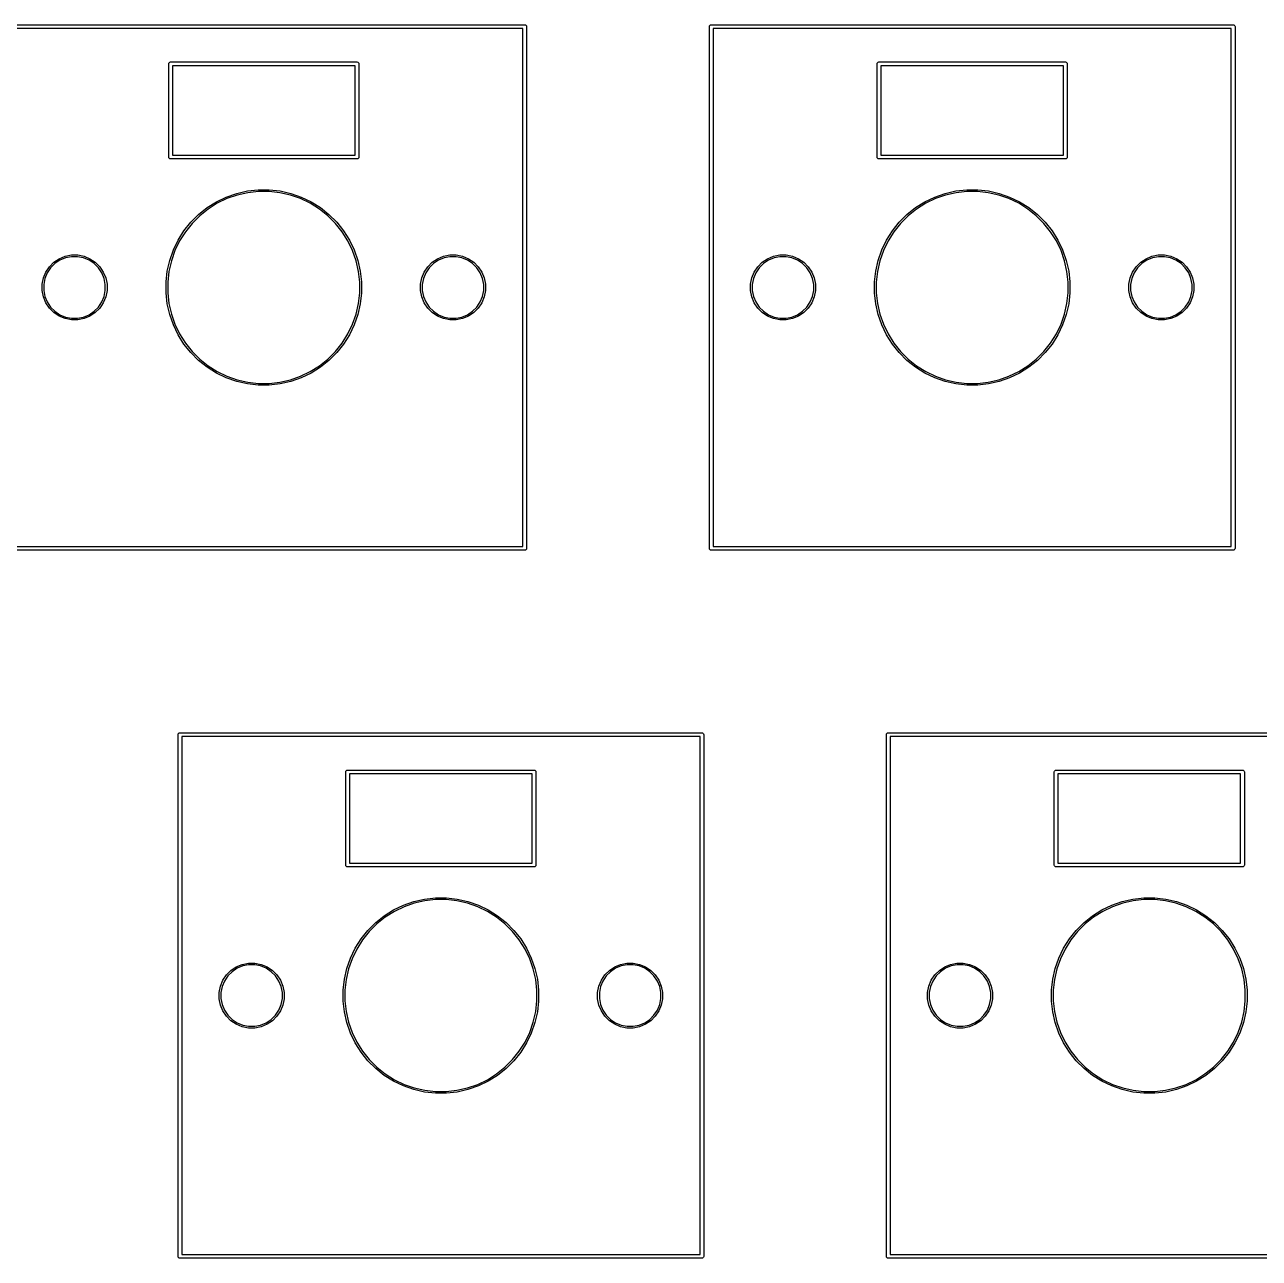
# Model space of a CAD drawing. Extents: x -11 to 295, y -114 to 10.
# Drawn here: x 193.09 to 226.2, y -45.05 to -11.95 of the extents above; entities that cross this region are included whole.
import ezdxf

# ---------------------------------------------------------------- set-up
doc = ezdxf.new("R2010")
doc.units = 0
doc.layers.add('BLACK', color=7, linetype='CONTINUOUS')

msp = doc.modelspace()

# ---------------------------------------------------------------- linework, layer by layer
at = {"layer": 'BLACK', "linetype": 'CONTINUOUS'}
for p, q in [((192.5, -11.95), (206.5, -11.95)), ((206.45, -12.05), (192.55, -12.05)), ((206.45, -25.95), (206.45, -12.05)), ((206.5, -11.95), (206.519134, -11.953806)), ((206.519134, -11.953806), (206.546194, -11.980866)), ((206.546194, -11.980866), (206.55, -12)), ((206.55, -12), (206.55, -26)), ((211.45, -12), (211.453806, -11.980866)), ((211.45, -26), (211.45, -12)), ((211.453806, -11.980866), (211.480866, -11.953806)), ((211.480866, -11.953806), (211.5, -11.95)), ((211.5, -11.95), (225.5, -11.95)), ((211.55, -12.05), (211.55, -25.95)), ((225.45, -12.05), (211.55, -12.05)), ((225.45, -25.95), (225.45, -12.05)), ((225.5, -11.95), (225.519134, -11.953806)), ((225.519134, -11.953806), (225.546194, -11.980866)), ((225.546194, -11.980866), (225.55, -12)), ((225.55, -12), (225.55, -26)), ((196.95, -13), (196.953806, -12.980866)), ((196.95, -15.5), (196.95, -13)), ((196.953806, -12.980866), (196.980866, -12.953806)), ((196.980866, -12.953806), (197, -12.95)), ((197, -12.95), (202, -12.95)), ((197.05, -13.05), (197.05, -15.45)), ((201.95, -13.05), (197.05, -13.05)), ((201.95, -15.45), (201.95, -13.05)), ((202, -12.95), (202.019134, -12.953806)), ((202.019134, -12.953806), (202.046194, -12.980866)), ((202.046194, -12.980866), (202.05, -13)), ((202.05, -13), (202.05, -15.5)), ((215.95, -13), (215.953806, -12.980866)), ((215.95, -15.5), (215.95, -13)), ((215.953806, -12.980866), (215.980866, -12.953806)), ((215.980866, -12.953806), (216, -12.95)), ((216, -12.95), (221, -12.95)), ((216.05, -13.05), (216.05, -15.45)), ((220.95, -13.05), (216.05, -13.05)), ((220.95, -15.45), (220.95, -13.05)), ((221, -12.95), (221.019134, -12.953806)), ((221.019134, -12.953806), (221.046194, -12.980866)), ((221.046194, -12.980866), (221.05, -13)), ((221.05, -13), (221.05, -15.5)), ((196.953806, -15.519134), (196.95, -15.5)), ((196.980866, -15.546194), (196.953806, -15.519134)), ((197, -15.55), (196.980866, -15.546194)), ((202, -15.55), (197, -15.55)), ((197.05, -15.45), (201.95, -15.45)), ((202.019134, -15.546194), (202, -15.55)), ((202.046194, -15.519134), (202.019134, -15.546194)), ((202.05, -15.5), (202.046194, -15.519134)), ((215.953806, -15.519134), (215.95, -15.5)), ((215.980866, -15.546194), (215.953806, -15.519134)), ((216, -15.55), (215.980866, -15.546194)), ((221, -15.55), (216, -15.55)), ((216.05, -15.45), (220.95, -15.45)), ((221.019134, -15.546194), (221, -15.55)), ((221.046194, -15.519134), (221.019134, -15.546194)), ((221.05, -15.5), (221.046194, -15.519134)), ((198.495456, -16.574816), (198.773307, -16.477592)), ((198.786025, -16.521739), (198.513038, -16.617262)), ((198.773307, -16.477592), (199.060296, -16.412089)), ((199.067992, -16.457382), (198.786025, -16.521739)), ((199.060296, -16.412089), (199.352815, -16.37913)), ((199.355391, -16.425), (199.067992, -16.457382)), ((199.352815, -16.37913), (199.647185, -16.37913)), ((199.644609, -16.425), (199.355391, -16.425)), ((199.932008, -16.457382), (199.644609, -16.425)), ((199.647185, -16.37913), (199.939704, -16.412089)), ((200.213975, -16.521739), (199.932008, -16.457382)), ((199.939704, -16.412089), (200.226693, -16.477592)), ((200.486962, -16.617262), (200.213975, -16.521739)), ((200.226693, -16.477592), (200.504544, -16.574816)), ((217.495456, -16.574816), (217.773307, -16.477592)), ((217.786025, -16.521739), (217.513038, -16.617262)), ((217.773307, -16.477592), (218.060296, -16.412089)), ((218.067992, -16.457382), (217.786025, -16.521739)), ((218.060296, -16.412089), (218.352815, -16.37913)), ((218.355391, -16.425), (218.067992, -16.457382)), ((218.352815, -16.37913), (218.647185, -16.37913)), ((218.644609, -16.425), (218.355391, -16.425)), ((218.932008, -16.457382), (218.644609, -16.425)), ((218.647185, -16.37913), (218.939704, -16.412089)), ((219.213975, -16.521739), (218.932008, -16.457382)), ((218.939704, -16.412089), (219.226693, -16.477592)), ((219.486962, -16.617262), (219.213975, -16.521739)), ((219.226693, -16.477592), (219.504544, -16.574816)), ((197.75084, -17.042689), (197.980988, -16.859153)), ((197.980988, -16.859153), (198.230238, -16.702539)), ((198.252461, -16.742749), (198.007574, -16.896622)), ((198.230238, -16.702539), (198.495456, -16.574816)), ((198.513038, -16.617262), (198.252461, -16.742749)), ((200.747539, -16.742749), (200.486962, -16.617262)), ((200.504544, -16.574816), (200.769762, -16.702539)), ((200.992426, -16.896622), (200.747539, -16.742749)), ((200.769762, -16.702539), (201.019012, -16.859153)), ((201.019012, -16.859153), (201.24916, -17.042689)), ((216.75084, -17.042689), (216.980988, -16.859153)), ((216.980988, -16.859153), (217.230238, -16.702539)), ((217.252461, -16.742749), (217.007574, -16.896622)), ((217.230238, -16.702539), (217.495456, -16.574816)), ((217.513038, -16.617262), (217.252461, -16.742749)), ((219.747539, -16.742749), (219.486962, -16.617262)), ((219.504544, -16.574816), (219.769762, -16.702539)), ((219.992426, -16.896622), (219.747539, -16.742749)), ((219.769762, -16.702539), (220.019012, -16.859153)), ((220.019012, -16.859153), (220.24916, -17.042689)), ((197.542689, -17.25084), (197.75084, -17.042689)), ((197.781454, -17.076946), (197.576946, -17.281454)), ((198.007574, -16.896622), (197.781454, -17.076946)), ((201.218546, -17.076946), (200.992426, -16.896622)), ((201.423054, -17.281454), (201.218546, -17.076946)), ((201.24916, -17.042689), (201.457311, -17.25084)), ((216.542689, -17.25084), (216.75084, -17.042689)), ((216.781454, -17.076946), (216.576946, -17.281454)), ((217.007574, -16.896622), (216.781454, -17.076946)), ((220.218546, -17.076946), (219.992426, -16.896622)), ((220.423054, -17.281454), (220.218546, -17.076946)), ((220.24916, -17.042689), (220.457311, -17.25084)), ((197.202539, -17.730238), (197.359153, -17.480988)), ((197.396622, -17.507574), (197.242749, -17.752461)), ((197.359153, -17.480988), (197.542689, -17.25084)), ((197.576946, -17.281454), (197.396622, -17.507574)), ((201.603378, -17.507574), (201.423054, -17.281454)), ((201.457311, -17.25084), (201.640847, -17.480988)), ((201.757251, -17.752461), (201.603378, -17.507574)), ((201.640847, -17.480988), (201.797461, -17.730238)), ((216.202539, -17.730238), (216.359153, -17.480988)), ((216.396622, -17.507574), (216.242749, -17.752461)), ((216.359153, -17.480988), (216.542689, -17.25084)), ((216.576946, -17.281454), (216.396622, -17.507574)), ((220.603378, -17.507574), (220.423054, -17.281454)), ((220.457311, -17.25084), (220.640847, -17.480988)), ((220.757251, -17.752461), (220.603378, -17.507574)), ((220.640847, -17.480988), (220.797461, -17.730238)), ((197.074816, -17.995456), (197.202539, -17.730238)), ((197.242749, -17.752461), (197.117262, -18.013038)), ((201.882738, -18.013038), (201.757251, -17.752461)), ((201.797461, -17.730238), (201.925184, -17.995456)), ((216.074816, -17.995456), (216.202539, -17.730238)), ((216.242749, -17.752461), (216.117262, -18.013038)), ((220.882738, -18.013038), (220.757251, -17.752461)), ((220.797461, -17.730238), (220.925184, -17.995456)), ((194.012528, -18.228319), (194.171001, -18.162677)), ((194.184356, -18.206704), (194.034216, -18.268894)), ((194.171001, -18.162677), (194.339235, -18.129213)), ((194.343745, -18.175), (194.184356, -18.206704)), ((194.339235, -18.129213), (194.510765, -18.129213)), ((194.506255, -18.175), (194.343745, -18.175)), ((194.665644, -18.206704), (194.506255, -18.175)), ((194.510765, -18.129213), (194.678999, -18.162677)), ((194.815784, -18.268894), (194.665644, -18.206704)), ((194.678999, -18.162677), (194.837472, -18.228319)), ((196.977592, -18.273307), (197.074816, -17.995456)), ((197.117262, -18.013038), (197.021739, -18.286025)), ((201.978261, -18.286025), (201.882738, -18.013038)), ((201.925184, -17.995456), (202.022408, -18.273307)), ((204.162528, -18.228319), (204.321001, -18.162677)), ((204.334356, -18.206704), (204.184216, -18.268894)), ((204.321001, -18.162677), (204.489235, -18.129213)), ((204.493745, -18.175), (204.334356, -18.206704)), ((204.489235, -18.129213), (204.660765, -18.129213)), ((204.656255, -18.175), (204.493745, -18.175)), ((204.815644, -18.206704), (204.656255, -18.175)), ((204.660765, -18.129213), (204.828999, -18.162677)), ((204.965784, -18.268894), (204.815644, -18.206704)), ((204.828999, -18.162677), (204.987472, -18.228319)), ((213.012528, -18.228319), (213.171001, -18.162677)), ((213.184356, -18.206704), (213.034216, -18.268894)), ((213.171001, -18.162677), (213.339235, -18.129213)), ((213.343745, -18.175), (213.184356, -18.206704)), ((213.339235, -18.129213), (213.510765, -18.129213)), ((213.506255, -18.175), (213.343745, -18.175)), ((213.665644, -18.206704), (213.506255, -18.175)), ((213.510765, -18.129213), (213.678999, -18.162677)), ((213.815784, -18.268894), (213.665644, -18.206704)), ((213.678999, -18.162677), (213.837472, -18.228319)), ((215.977592, -18.273307), (216.074816, -17.995456)), ((216.117262, -18.013038), (216.021739, -18.286025)), ((220.978261, -18.286025), (220.882738, -18.013038)), ((220.925184, -17.995456), (221.022408, -18.273307)), ((223.162528, -18.228319), (223.321001, -18.162677)), ((223.334356, -18.206704), (223.184216, -18.268894)), ((223.321001, -18.162677), (223.489235, -18.129213)), ((223.493745, -18.175), (223.334356, -18.206704)), ((223.489235, -18.129213), (223.660765, -18.129213)), ((223.656255, -18.175), (223.493745, -18.175)), ((223.815644, -18.206704), (223.656255, -18.175)), ((223.660765, -18.129213), (223.828999, -18.162677)), ((223.965784, -18.268894), (223.815644, -18.206704)), ((223.828999, -18.162677), (223.987472, -18.228319)), ((193.653319, -18.587528), (193.748616, -18.444906)), ((193.784181, -18.474093), (193.693894, -18.609216)), ((193.748616, -18.444906), (193.869906, -18.323616)), ((193.899093, -18.359181), (193.784181, -18.474093)), ((193.869906, -18.323616), (194.012528, -18.228319)), ((194.034216, -18.268894), (193.899093, -18.359181)), ((194.950907, -18.359181), (194.815784, -18.268894)), ((194.837472, -18.228319), (194.980094, -18.323616)), ((195.065819, -18.474093), (194.950907, -18.359181)), ((194.980094, -18.323616), (195.101384, -18.444906)), ((195.156106, -18.609216), (195.065819, -18.474093)), ((195.101384, -18.444906), (195.196681, -18.587528)), ((196.912089, -18.560296), (196.977592, -18.273307)), ((197.021739, -18.286025), (196.957382, -18.567992)), ((202.042618, -18.567992), (201.978261, -18.286025)), ((202.022408, -18.273307), (202.087911, -18.560296)), ((203.803319, -18.587528), (203.898616, -18.444906)), ((203.934181, -18.474093), (203.843894, -18.609216)), ((203.898616, -18.444906), (204.019906, -18.323616)), ((204.049093, -18.359181), (203.934181, -18.474093)), ((204.019906, -18.323616), (204.162528, -18.228319)), ((204.184216, -18.268894), (204.049093, -18.359181)), ((205.100907, -18.359181), (204.965784, -18.268894)), ((204.987472, -18.228319), (205.130094, -18.323616)), ((205.215819, -18.474093), (205.100907, -18.359181)), ((205.130094, -18.323616), (205.251384, -18.444906)), ((205.306106, -18.609216), (205.215819, -18.474093)), ((205.251384, -18.444906), (205.346681, -18.587528)), ((212.653319, -18.587528), (212.748616, -18.444906)), ((212.784181, -18.474093), (212.693894, -18.609216)), ((212.748616, -18.444906), (212.869906, -18.323616)), ((212.899093, -18.359181), (212.784181, -18.474093)), ((212.869906, -18.323616), (213.012528, -18.228319)), ((213.034216, -18.268894), (212.899093, -18.359181)), ((213.950907, -18.359181), (213.815784, -18.268894)), ((213.837472, -18.228319), (213.980094, -18.323616)), ((214.065819, -18.474093), (213.950907, -18.359181)), ((213.980094, -18.323616), (214.101384, -18.444906)), ((214.156106, -18.609216), (214.065819, -18.474093)), ((214.101384, -18.444906), (214.196681, -18.587528)), ((215.912089, -18.560296), (215.977592, -18.273307)), ((216.021739, -18.286025), (215.957382, -18.567992)), ((221.042618, -18.567992), (220.978261, -18.286025)), ((221.022408, -18.273307), (221.087911, -18.560296)), ((222.803319, -18.587528), (222.898616, -18.444906)), ((222.934181, -18.474093), (222.843894, -18.609216)), ((222.898616, -18.444906), (223.019906, -18.323616)), ((223.049093, -18.359181), (222.934181, -18.474093)), ((223.019906, -18.323616), (223.162528, -18.228319)), ((223.184216, -18.268894), (223.049093, -18.359181)), ((224.100907, -18.359181), (223.965784, -18.268894)), ((223.987472, -18.228319), (224.130094, -18.323616)), ((224.215819, -18.474093), (224.100907, -18.359181)), ((224.130094, -18.323616), (224.251384, -18.444906)), ((224.306106, -18.609216), (224.215819, -18.474093)), ((224.251384, -18.444906), (224.346681, -18.587528)), ((193.554213, -18.914235), (193.587677, -18.746001)), ((193.587677, -18.746001), (193.653319, -18.587528)), ((193.631704, -18.759356), (193.6, -18.918745)), ((193.693894, -18.609216), (193.631704, -18.759356)), ((195.218296, -18.759356), (195.156106, -18.609216)), ((195.196681, -18.587528), (195.262323, -18.746001)), ((195.25, -18.918745), (195.218296, -18.759356)), ((195.262323, -18.746001), (195.295787, -18.914235)), ((196.87913, -18.852815), (196.912089, -18.560296)), ((196.87913, -18.855391), (196.87913, -18.852815)), ((196.87913, -19.147185), (196.87913, -18.855391)), ((196.957382, -18.567992), (196.925, -18.855391)), ((196.925, -18.855391), (196.925, -19.144609)), ((202.075, -18.855391), (202.042618, -18.567992)), ((202.075, -19.144609), (202.075, -18.855391)), ((202.087911, -18.560296), (202.12087, -18.852815)), ((202.12087, -18.852815), (202.12087, -19.147185)), ((203.704213, -18.914235), (203.737677, -18.746001)), ((203.737677, -18.746001), (203.803319, -18.587528)), ((203.781704, -18.759356), (203.75, -18.918745)), ((203.843894, -18.609216), (203.781704, -18.759356)), ((205.368296, -18.759356), (205.306106, -18.609216)), ((205.346681, -18.587528), (205.412323, -18.746001)), ((205.4, -18.918745), (205.368296, -18.759356)), ((205.412323, -18.746001), (205.445787, -18.914235)), ((212.554213, -18.914235), (212.587677, -18.746001)), ((212.587677, -18.746001), (212.653319, -18.587528)), ((212.631704, -18.759356), (212.6, -18.918745)), ((212.693894, -18.609216), (212.631704, -18.759356)), ((214.218296, -18.759356), (214.156106, -18.609216)), ((214.196681, -18.587528), (214.262323, -18.746001)), ((214.25, -18.918745), (214.218296, -18.759356)), ((214.262323, -18.746001), (214.295787, -18.914235)), ((215.87913, -18.852815), (215.912089, -18.560296)), ((215.87913, -18.855391), (215.87913, -18.852815)), ((215.87913, -19.147185), (215.87913, -18.855391)), ((215.957382, -18.567992), (215.925, -18.855391)), ((215.925, -18.855391), (215.925, -19.144609)), ((221.075, -18.855391), (221.042618, -18.567992)), ((221.075, -19.144609), (221.075, -18.855391)), ((221.087911, -18.560296), (221.12087, -18.852815)), ((221.12087, -18.852815), (221.12087, -19.147185)), ((222.704213, -18.914235), (222.737677, -18.746001)), ((222.737677, -18.746001), (222.803319, -18.587528)), ((222.781704, -18.759356), (222.75, -18.918745)), ((222.843894, -18.609216), (222.781704, -18.759356)), ((224.368296, -18.759356), (224.306106, -18.609216)), ((224.346681, -18.587528), (224.412323, -18.746001)), ((224.4, -18.918745), (224.368296, -18.759356)), ((224.412323, -18.746001), (224.445787, -18.914235)), ((193.554213, -18.918745), (193.554213, -18.914235)), ((193.554213, -19.085765), (193.554213, -18.918745)), ((193.587677, -19.253999), (193.554213, -19.085765)), ((193.6, -18.918745), (193.6, -19.081255)), ((193.6, -19.081255), (193.631704, -19.240644)), ((195.218296, -19.240644), (195.25, -19.081255)), ((195.25, -19.081255), (195.25, -18.918745)), ((195.295787, -19.085765), (195.262323, -19.253999)), ((195.295787, -18.914235), (195.295787, -19.085765)), ((196.912089, -19.439704), (196.87913, -19.147185)), ((196.925, -19.144609), (196.957382, -19.432008)), ((202.042618, -19.432008), (202.075, -19.144609)), ((202.12087, -19.147185), (202.087911, -19.439704)), ((203.704213, -18.918745), (203.704213, -18.914235)), ((203.704213, -19.085765), (203.704213, -18.918745)), ((203.737677, -19.253999), (203.704213, -19.085765)), ((203.75, -18.918745), (203.75, -19.081255)), ((203.75, -19.081255), (203.781704, -19.240644)), ((205.368296, -19.240644), (205.4, -19.081255)), ((205.4, -19.081255), (205.4, -18.918745)), ((205.445787, -19.085765), (205.412323, -19.253999)), ((205.445787, -18.914235), (205.445787, -19.085765)), ((212.554213, -18.918745), (212.554213, -18.914235)), ((212.554213, -19.085765), (212.554213, -18.918745)), ((212.587677, -19.253999), (212.554213, -19.085765)), ((212.6, -18.918745), (212.6, -19.081255)), ((212.6, -19.081255), (212.631704, -19.240644)), ((214.218296, -19.240644), (214.25, -19.081255)), ((214.25, -19.081255), (214.25, -18.918745)), ((214.295787, -19.085765), (214.262323, -19.253999)), ((214.295787, -18.914235), (214.295787, -19.085765)), ((215.912089, -19.439704), (215.87913, -19.147185)), ((215.925, -19.144609), (215.957382, -19.432008)), ((221.042618, -19.432008), (221.075, -19.144609)), ((221.12087, -19.147185), (221.087911, -19.439704)), ((222.704213, -18.918745), (222.704213, -18.914235)), ((222.704213, -19.085765), (222.704213, -18.918745)), ((222.737677, -19.253999), (222.704213, -19.085765)), ((222.75, -18.918745), (222.75, -19.081255)), ((222.75, -19.081255), (222.781704, -19.240644)), ((224.368296, -19.240644), (224.4, -19.081255)), ((224.4, -19.081255), (224.4, -18.918745)), ((224.445787, -19.085765), (224.412323, -19.253999)), ((224.445787, -18.914235), (224.445787, -19.085765)), ((193.653319, -19.412472), (193.587677, -19.253999)), ((193.631704, -19.240644), (193.693894, -19.390784)), ((193.748616, -19.555094), (193.653319, -19.412472)), ((193.693894, -19.390784), (193.784181, -19.525907)), ((193.784181, -19.525907), (193.899093, -19.640819)), ((194.950907, -19.640819), (195.065819, -19.525907)), ((195.065819, -19.525907), (195.156106, -19.390784)), ((195.196681, -19.412472), (195.101384, -19.555094)), ((195.156106, -19.390784), (195.218296, -19.240644)), ((195.262323, -19.253999), (195.196681, -19.412472)), ((196.977592, -19.726693), (196.912089, -19.439704)), ((196.957382, -19.432008), (197.021739, -19.713975)), ((201.978261, -19.713975), (202.042618, -19.432008)), ((202.087911, -19.439704), (202.022408, -19.726693)), ((203.803319, -19.412472), (203.737677, -19.253999)), ((203.781704, -19.240644), (203.843894, -19.390784)), ((203.898616, -19.555094), (203.803319, -19.412472)), ((203.843894, -19.390784), (203.934181, -19.525907)), ((203.934181, -19.525907), (204.049093, -19.640819)), ((205.100907, -19.640819), (205.215819, -19.525907)), ((205.215819, -19.525907), (205.306106, -19.390784)), ((205.346681, -19.412472), (205.251384, -19.555094)), ((205.306106, -19.390784), (205.368296, -19.240644)), ((205.412323, -19.253999), (205.346681, -19.412472)), ((212.653319, -19.412472), (212.587677, -19.253999)), ((212.631704, -19.240644), (212.693894, -19.390784)), ((212.748616, -19.555094), (212.653319, -19.412472)), ((212.693894, -19.390784), (212.784181, -19.525907)), ((212.784181, -19.525907), (212.899093, -19.640819)), ((213.950907, -19.640819), (214.065819, -19.525907)), ((214.065819, -19.525907), (214.156106, -19.390784)), ((214.196681, -19.412472), (214.101384, -19.555094)), ((214.156106, -19.390784), (214.218296, -19.240644)), ((214.262323, -19.253999), (214.196681, -19.412472)), ((215.977592, -19.726693), (215.912089, -19.439704)), ((215.957382, -19.432008), (216.021739, -19.713975)), ((220.978261, -19.713975), (221.042618, -19.432008)), ((221.087911, -19.439704), (221.022408, -19.726693)), ((222.803319, -19.412472), (222.737677, -19.253999)), ((222.781704, -19.240644), (222.843894, -19.390784)), ((222.898616, -19.555094), (222.803319, -19.412472)), ((222.843894, -19.390784), (222.934181, -19.525907)), ((222.934181, -19.525907), (223.049093, -19.640819)), ((224.100907, -19.640819), (224.215819, -19.525907)), ((224.215819, -19.525907), (224.306106, -19.390784)), ((224.346681, -19.412472), (224.251384, -19.555094)), ((224.306106, -19.390784), (224.368296, -19.240644)), ((224.412323, -19.253999), (224.346681, -19.412472)), ((193.869906, -19.676384), (193.748616, -19.555094)), ((194.012528, -19.771681), (193.869906, -19.676384)), ((193.899093, -19.640819), (194.034216, -19.731106)), ((194.171001, -19.837323), (194.012528, -19.771681)), ((194.034216, -19.731106), (194.184356, -19.793296)), ((194.339235, -19.870787), (194.171001, -19.837323)), ((194.184356, -19.793296), (194.343745, -19.825)), ((194.343745, -19.825), (194.506255, -19.825)), ((194.506255, -19.825), (194.665644, -19.793296)), ((194.678999, -19.837323), (194.510765, -19.870787)), ((194.665644, -19.793296), (194.815784, -19.731106)), ((194.837472, -19.771681), (194.678999, -19.837323)), ((194.815784, -19.731106), (194.950907, -19.640819)), ((194.980094, -19.676384), (194.837472, -19.771681)), ((195.101384, -19.555094), (194.980094, -19.676384)), ((197.074816, -20.004544), (196.977592, -19.726693)), ((197.021739, -19.713975), (197.117262, -19.986962)), ((201.882738, -19.986962), (201.978261, -19.713975)), ((202.022408, -19.726693), (201.925184, -20.004544)), ((204.019906, -19.676384), (203.898616, -19.555094)), ((204.162528, -19.771681), (204.019906, -19.676384)), ((204.049093, -19.640819), (204.184216, -19.731106)), ((204.321001, -19.837323), (204.162528, -19.771681)), ((204.184216, -19.731106), (204.334356, -19.793296)), ((204.489235, -19.870787), (204.321001, -19.837323)), ((204.334356, -19.793296), (204.493745, -19.825)), ((204.493745, -19.825), (204.656255, -19.825)), ((204.656255, -19.825), (204.815644, -19.793296)), ((204.828999, -19.837323), (204.660765, -19.870787)), ((204.815644, -19.793296), (204.965784, -19.731106)), ((204.987472, -19.771681), (204.828999, -19.837323)), ((204.965784, -19.731106), (205.100907, -19.640819)), ((205.130094, -19.676384), (204.987472, -19.771681)), ((205.251384, -19.555094), (205.130094, -19.676384)), ((212.869906, -19.676384), (212.748616, -19.555094)), ((213.012528, -19.771681), (212.869906, -19.676384)), ((212.899093, -19.640819), (213.034216, -19.731106)), ((213.171001, -19.837323), (213.012528, -19.771681)), ((213.034216, -19.731106), (213.184356, -19.793296)), ((213.339235, -19.870787), (213.171001, -19.837323)), ((213.184356, -19.793296), (213.343745, -19.825)), ((213.343745, -19.825), (213.506255, -19.825)), ((213.506255, -19.825), (213.665644, -19.793296)), ((213.678999, -19.837323), (213.510765, -19.870787)), ((213.665644, -19.793296), (213.815784, -19.731106)), ((213.837472, -19.771681), (213.678999, -19.837323)), ((213.815784, -19.731106), (213.950907, -19.640819)), ((213.980094, -19.676384), (213.837472, -19.771681)), ((214.101384, -19.555094), (213.980094, -19.676384)), ((216.074816, -20.004544), (215.977592, -19.726693)), ((216.021739, -19.713975), (216.117262, -19.986962)), ((220.882738, -19.986962), (220.978261, -19.713975)), ((221.022408, -19.726693), (220.925184, -20.004544)), ((223.019906, -19.676384), (222.898616, -19.555094)), ((223.162528, -19.771681), (223.019906, -19.676384)), ((223.049093, -19.640819), (223.184216, -19.731106)), ((223.321001, -19.837323), (223.162528, -19.771681)), ((223.184216, -19.731106), (223.334356, -19.793296)), ((223.489235, -19.870787), (223.321001, -19.837323)), ((223.334356, -19.793296), (223.493745, -19.825)), ((223.493745, -19.825), (223.656255, -19.825)), ((223.656255, -19.825), (223.815644, -19.793296)), ((223.828999, -19.837323), (223.660765, -19.870787)), ((223.815644, -19.793296), (223.965784, -19.731106)), ((223.987472, -19.771681), (223.828999, -19.837323)), ((223.965784, -19.731106), (224.100907, -19.640819)), ((224.130094, -19.676384), (223.987472, -19.771681)), ((224.251384, -19.555094), (224.130094, -19.676384)), ((194.510765, -19.870787), (194.339235, -19.870787)), ((197.202539, -20.269762), (197.074816, -20.004544)), ((197.117262, -19.986962), (197.242749, -20.247539)), ((201.757251, -20.247539), (201.882738, -19.986962)), ((201.925184, -20.004544), (201.797461, -20.269762)), ((204.660765, -19.870787), (204.489235, -19.870787)), ((213.510765, -19.870787), (213.339235, -19.870787)), ((216.202539, -20.269762), (216.074816, -20.004544)), ((216.117262, -19.986962), (216.242749, -20.247539)), ((220.757251, -20.247539), (220.882738, -19.986962)), ((220.925184, -20.004544), (220.797461, -20.269762)), ((223.660765, -19.870787), (223.489235, -19.870787)), ((197.359153, -20.519012), (197.202539, -20.269762)), ((197.242749, -20.247539), (197.396622, -20.492426)), ((197.542689, -20.74916), (197.359153, -20.519012)), ((197.396622, -20.492426), (197.576946, -20.718546)), ((201.423054, -20.718546), (201.603378, -20.492426)), ((201.640847, -20.519012), (201.457311, -20.74916)), ((201.603378, -20.492426), (201.757251, -20.247539)), ((201.797461, -20.269762), (201.640847, -20.519012)), ((216.359153, -20.519012), (216.202539, -20.269762)), ((216.242749, -20.247539), (216.396622, -20.492426)), ((216.542689, -20.74916), (216.359153, -20.519012)), ((216.396622, -20.492426), (216.576946, -20.718546)), ((220.423054, -20.718546), (220.603378, -20.492426)), ((220.640847, -20.519012), (220.457311, -20.74916)), ((220.603378, -20.492426), (220.757251, -20.247539)), ((220.797461, -20.269762), (220.640847, -20.519012)), ((197.75084, -20.957311), (197.542689, -20.74916)), ((197.576946, -20.718546), (197.781454, -20.923054)), ((201.218546, -20.923054), (201.423054, -20.718546)), ((201.457311, -20.74916), (201.24916, -20.957311)), ((216.75084, -20.957311), (216.542689, -20.74916)), ((216.576946, -20.718546), (216.781454, -20.923054)), ((220.218546, -20.923054), (220.423054, -20.718546)), ((220.457311, -20.74916), (220.24916, -20.957311)), ((197.980988, -21.140847), (197.75084, -20.957311)), ((197.781454, -20.923054), (198.007574, -21.103378)), ((198.230238, -21.297461), (197.980988, -21.140847)), ((198.007574, -21.103378), (198.252461, -21.257251)), ((200.747539, -21.257251), (200.992426, -21.103378)), ((201.019012, -21.140847), (200.769762, -21.297461)), ((200.992426, -21.103378), (201.218546, -20.923054)), ((201.24916, -20.957311), (201.019012, -21.140847)), ((216.980988, -21.140847), (216.75084, -20.957311)), ((216.781454, -20.923054), (217.007574, -21.103378)), ((217.230238, -21.297461), (216.980988, -21.140847)), ((217.007574, -21.103378), (217.252461, -21.257251)), ((219.747539, -21.257251), (219.992426, -21.103378)), ((220.019012, -21.140847), (219.769762, -21.297461)), ((219.992426, -21.103378), (220.218546, -20.923054)), ((220.24916, -20.957311), (220.019012, -21.140847)), ((198.495456, -21.425184), (198.230238, -21.297461)), ((198.252461, -21.257251), (198.513038, -21.382738)), ((198.773307, -21.522408), (198.495456, -21.425184)), ((198.513038, -21.382738), (198.786025, -21.478261)), ((199.060296, -21.587911), (198.773307, -21.522408)), ((198.786025, -21.478261), (199.067992, -21.542618)), ((199.932008, -21.542618), (200.213975, -21.478261)), ((200.226693, -21.522408), (199.939704, -21.587911)), ((200.213975, -21.478261), (200.486962, -21.382738)), ((200.504544, -21.425184), (200.226693, -21.522408)), ((200.486962, -21.382738), (200.747539, -21.257251)), ((200.769762, -21.297461), (200.504544, -21.425184)), ((217.495456, -21.425184), (217.230238, -21.297461)), ((217.252461, -21.257251), (217.513038, -21.382738)), ((217.773307, -21.522408), (217.495456, -21.425184)), ((217.513038, -21.382738), (217.786025, -21.478261)), ((218.060296, -21.587911), (217.773307, -21.522408)), ((217.786025, -21.478261), (218.067992, -21.542618)), ((218.932008, -21.542618), (219.213975, -21.478261)), ((219.226693, -21.522408), (218.939704, -21.587911)), ((219.213975, -21.478261), (219.486962, -21.382738)), ((219.504544, -21.425184), (219.226693, -21.522408)), ((219.486962, -21.382738), (219.747539, -21.257251)), ((219.769762, -21.297461), (219.504544, -21.425184)), ((199.352815, -21.62087), (199.060296, -21.587911)), ((199.067992, -21.542618), (199.355391, -21.575)), ((199.647185, -21.62087), (199.352815, -21.62087)), ((199.355391, -21.575), (199.644609, -21.575)), ((199.644609, -21.575), (199.932008, -21.542618)), ((199.939704, -21.587911), (199.647185, -21.62087)), ((218.352815, -21.62087), (218.060296, -21.587911)), ((218.067992, -21.542618), (218.355391, -21.575)), ((218.647185, -21.62087), (218.352815, -21.62087)), ((218.355391, -21.575), (218.644609, -21.575)), ((218.644609, -21.575), (218.932008, -21.542618)), ((218.939704, -21.587911), (218.647185, -21.62087)), ((206.5, -26.05), (192.5, -26.05)), ((192.55, -25.95), (206.45, -25.95)), ((206.519134, -26.046194), (206.5, -26.05)), ((206.546194, -26.019134), (206.519134, -26.046194)), ((206.55, -26), (206.546194, -26.019134)), ((211.453806, -26.019134), (211.45, -26)), ((211.480866, -26.046194), (211.453806, -26.019134)), ((211.5, -26.05), (211.480866, -26.046194)), ((225.5, -26.05), (211.5, -26.05)), ((211.55, -25.95), (225.45, -25.95)), ((225.519134, -26.046194), (225.5, -26.05)), ((225.546194, -26.019134), (225.519134, -26.046194)), ((225.55, -26), (225.546194, -26.019134)), ((197.2, -31), (197.203806, -30.980866)), ((197.2, -45), (197.2, -31)), ((197.203806, -30.980866), (197.230866, -30.953806)), ((197.230866, -30.953806), (197.25, -30.95)), ((197.25, -30.95), (211.25, -30.95)), ((197.3, -31.05), (197.3, -44.95)), ((211.2, -31.05), (197.3, -31.05)), ((211.2, -44.95), (211.2, -31.05)), ((211.25, -30.95), (211.269134, -30.953806)), ((211.269134, -30.953806), (211.296194, -30.980866)), ((211.296194, -30.980866), (211.3, -31)), ((211.3, -31), (211.3, -45)), ((216.2, -31), (216.203806, -30.980866)), ((216.2, -45), (216.2, -31)), ((216.203806, -30.980866), (216.230866, -30.953806)), ((216.230866, -30.953806), (216.25, -30.95)), ((216.25, -30.95), (230.25, -30.95)), ((216.3, -31.05), (216.3, -44.95)), ((230.2, -31.05), (216.3, -31.05)), ((201.7, -32), (201.703806, -31.980866)), ((201.7, -34.5), (201.7, -32)), ((201.703806, -31.980866), (201.730866, -31.953806)), ((201.730866, -31.953806), (201.75, -31.95)), ((201.75, -31.95), (206.75, -31.95)), ((201.8, -32.05), (201.8, -34.45)), ((206.7, -32.05), (201.8, -32.05)), ((206.7, -34.45), (206.7, -32.05)), ((206.75, -31.95), (206.769134, -31.953806)), ((206.769134, -31.953806), (206.796194, -31.980866)), ((206.796194, -31.980866), (206.8, -32)), ((206.8, -32), (206.8, -34.5)), ((220.7, -32), (220.703806, -31.980866)), ((220.7, -34.5), (220.7, -32)), ((220.703806, -31.980866), (220.730866, -31.953806)), ((220.730866, -31.953806), (220.75, -31.95)), ((220.75, -31.95), (225.75, -31.95)), ((220.8, -32.05), (220.8, -34.45)), ((225.7, -32.05), (220.8, -32.05)), ((225.7, -34.45), (225.7, -32.05)), ((225.75, -31.95), (225.769134, -31.953806)), ((225.769134, -31.953806), (225.796194, -31.980866)), ((225.796194, -31.980866), (225.8, -32)), ((225.8, -32), (225.8, -34.5)), ((201.703806, -34.519134), (201.7, -34.5)), ((201.730866, -34.546194), (201.703806, -34.519134)), ((201.75, -34.55), (201.730866, -34.546194)), ((206.75, -34.55), (201.75, -34.55)), ((201.8, -34.45), (206.7, -34.45)), ((206.769134, -34.546194), (206.75, -34.55)), ((206.796194, -34.519134), (206.769134, -34.546194)), ((206.8, -34.5), (206.796194, -34.519134)), ((220.703806, -34.519134), (220.7, -34.5)), ((220.730866, -34.546194), (220.703806, -34.519134)), ((220.75, -34.55), (220.730866, -34.546194)), ((225.75, -34.55), (220.75, -34.55)), ((220.8, -34.45), (225.7, -34.45)), ((225.769134, -34.546194), (225.75, -34.55)), ((225.796194, -34.519134), (225.769134, -34.546194)), ((225.8, -34.5), (225.796194, -34.519134)), ((203.523307, -35.477592), (203.810296, -35.412089)), ((203.810296, -35.412089), (204.102815, -35.37913)), ((204.105391, -35.425), (203.817992, -35.457382)), ((204.102815, -35.37913), (204.397185, -35.37913)), ((204.394609, -35.425), (204.105391, -35.425)), ((204.682008, -35.457382), (204.394609, -35.425)), ((204.397185, -35.37913), (204.689704, -35.412089)), ((204.689704, -35.412089), (204.976693, -35.477592)), ((222.523307, -35.477592), (222.810296, -35.412089)), ((222.810296, -35.412089), (223.102815, -35.37913)), ((223.105391, -35.425), (222.817992, -35.457382)), ((223.102815, -35.37913), (223.397185, -35.37913)), ((223.394609, -35.425), (223.105391, -35.425)), ((223.682008, -35.457382), (223.394609, -35.425)), ((223.397185, -35.37913), (223.689704, -35.412089)), ((223.689704, -35.412089), (223.976693, -35.477592)), ((202.730988, -35.859153), (202.980238, -35.702539)), ((203.002461, -35.742749), (202.757574, -35.896622)), ((202.980238, -35.702539), (203.245456, -35.574816)), ((203.263038, -35.617262), (203.002461, -35.742749)), ((203.245456, -35.574816), (203.523307, -35.477592)), ((203.536025, -35.521739), (203.263038, -35.617262)), ((203.817992, -35.457382), (203.536025, -35.521739)), ((204.963975, -35.521739), (204.682008, -35.457382)), ((205.236962, -35.617262), (204.963975, -35.521739)), ((204.976693, -35.477592), (205.254544, -35.574816)), ((205.497539, -35.742749), (205.236962, -35.617262)), ((205.254544, -35.574816), (205.519762, -35.702539)), ((205.742426, -35.896622), (205.497539, -35.742749)), ((205.519762, -35.702539), (205.769012, -35.859153)), ((221.730988, -35.859153), (221.980238, -35.702539)), ((222.002461, -35.742749), (221.757574, -35.896622)), ((221.980238, -35.702539), (222.245456, -35.574816)), ((222.263038, -35.617262), (222.002461, -35.742749)), ((222.245456, -35.574816), (222.523307, -35.477592)), ((222.536025, -35.521739), (222.263038, -35.617262)), ((222.817992, -35.457382), (222.536025, -35.521739)), ((223.963975, -35.521739), (223.682008, -35.457382)), ((224.236962, -35.617262), (223.963975, -35.521739)), ((223.976693, -35.477592), (224.254544, -35.574816)), ((224.497539, -35.742749), (224.236962, -35.617262)), ((224.254544, -35.574816), (224.519762, -35.702539)), ((224.742426, -35.896622), (224.497539, -35.742749)), ((224.519762, -35.702539), (224.769012, -35.859153)), ((202.292689, -36.25084), (202.50084, -36.042689)), ((202.531454, -36.076946), (202.326946, -36.281454)), ((202.50084, -36.042689), (202.730988, -35.859153)), ((202.757574, -35.896622), (202.531454, -36.076946)), ((205.968546, -36.076946), (205.742426, -35.896622)), ((205.769012, -35.859153), (205.99916, -36.042689)), ((206.173054, -36.281454), (205.968546, -36.076946)), ((205.99916, -36.042689), (206.207311, -36.25084)), ((221.292689, -36.25084), (221.50084, -36.042689)), ((221.531454, -36.076946), (221.326946, -36.281454)), ((221.50084, -36.042689), (221.730988, -35.859153)), ((221.757574, -35.896622), (221.531454, -36.076946)), ((224.968546, -36.076946), (224.742426, -35.896622)), ((224.769012, -35.859153), (224.99916, -36.042689)), ((225.173054, -36.281454), (224.968546, -36.076946)), ((224.99916, -36.042689), (225.207311, -36.25084)), ((202.109153, -36.480988), (202.292689, -36.25084)), ((202.326946, -36.281454), (202.146622, -36.507574)), ((206.353378, -36.507574), (206.173054, -36.281454)), ((206.207311, -36.25084), (206.390847, -36.480988)), ((221.109153, -36.480988), (221.292689, -36.25084)), ((221.326946, -36.281454), (221.146622, -36.507574)), ((225.353378, -36.507574), (225.173054, -36.281454)), ((225.207311, -36.25084), (225.390847, -36.480988)), ((201.824816, -36.995456), (201.952539, -36.730238)), ((201.992749, -36.752461), (201.867262, -37.013038)), ((201.952539, -36.730238), (202.109153, -36.480988)), ((202.146622, -36.507574), (201.992749, -36.752461)), ((206.507251, -36.752461), (206.353378, -36.507574)), ((206.390847, -36.480988), (206.547461, -36.730238)), ((206.632738, -37.013038), (206.507251, -36.752461)), ((206.547461, -36.730238), (206.675184, -36.995456)), ((220.824816, -36.995456), (220.952539, -36.730238)), ((220.992749, -36.752461), (220.867262, -37.013038)), ((220.952539, -36.730238), (221.109153, -36.480988)), ((221.146622, -36.507574), (220.992749, -36.752461)), ((225.507251, -36.752461), (225.353378, -36.507574)), ((225.390847, -36.480988), (225.547461, -36.730238)), ((225.632738, -37.013038), (225.507251, -36.752461)), ((225.547461, -36.730238), (225.675184, -36.995456)), ((201.727592, -37.273307), (201.824816, -36.995456)), ((201.867262, -37.013038), (201.771739, -37.286025)), ((206.728261, -37.286025), (206.632738, -37.013038)), ((206.675184, -36.995456), (206.772408, -37.273307)), ((220.727592, -37.273307), (220.824816, -36.995456)), ((220.867262, -37.013038), (220.771739, -37.286025)), ((225.728261, -37.286025), (225.632738, -37.013038)), ((225.675184, -36.995456), (225.772408, -37.273307)), ((198.498616, -37.444906), (198.619906, -37.323616)), ((198.649093, -37.359181), (198.534181, -37.474093)), ((198.619906, -37.323616), (198.762528, -37.228319)), ((198.784216, -37.268894), (198.649093, -37.359181)), ((198.762528, -37.228319), (198.921001, -37.162677)), ((198.934356, -37.206704), (198.784216, -37.268894)), ((198.921001, -37.162677), (199.089235, -37.129213)), ((199.093745, -37.175), (198.934356, -37.206704)), ((199.089235, -37.129213), (199.260765, -37.129213)), ((199.256255, -37.175), (199.093745, -37.175)), ((199.415644, -37.206704), (199.256255, -37.175)), ((199.260765, -37.129213), (199.428999, -37.162677)), ((199.565784, -37.268894), (199.415644, -37.206704)), ((199.428999, -37.162677), (199.587472, -37.228319)), ((199.700907, -37.359181), (199.565784, -37.268894)), ((199.587472, -37.228319), (199.730094, -37.323616)), ((199.815819, -37.474093), (199.700907, -37.359181)), ((199.730094, -37.323616), (199.851384, -37.444906)), ((201.662089, -37.560296), (201.727592, -37.273307)), ((201.771739, -37.286025), (201.707382, -37.567992)), ((206.792618, -37.567992), (206.728261, -37.286025)), ((206.772408, -37.273307), (206.837911, -37.560296)), ((208.648616, -37.444906), (208.769906, -37.323616)), ((208.799093, -37.359181), (208.684181, -37.474093)), ((208.769906, -37.323616), (208.912528, -37.228319)), ((208.934216, -37.268894), (208.799093, -37.359181)), ((208.912528, -37.228319), (209.071001, -37.162677)), ((209.084356, -37.206704), (208.934216, -37.268894)), ((209.071001, -37.162677), (209.239235, -37.129213)), ((209.243745, -37.175), (209.084356, -37.206704)), ((209.239235, -37.129213), (209.410765, -37.129213)), ((209.406255, -37.175), (209.243745, -37.175)), ((209.565644, -37.206704), (209.406255, -37.175)), ((209.410765, -37.129213), (209.578999, -37.162677)), ((209.715784, -37.268894), (209.565644, -37.206704)), ((209.578999, -37.162677), (209.737472, -37.228319)), ((209.850907, -37.359181), (209.715784, -37.268894)), ((209.737472, -37.228319), (209.880094, -37.323616)), ((209.965819, -37.474093), (209.850907, -37.359181)), ((209.880094, -37.323616), (210.001384, -37.444906)), ((217.498616, -37.444906), (217.619906, -37.323616)), ((217.649093, -37.359181), (217.534181, -37.474093)), ((217.619906, -37.323616), (217.762528, -37.228319)), ((217.784216, -37.268894), (217.649093, -37.359181)), ((217.762528, -37.228319), (217.921001, -37.162677)), ((217.934356, -37.206704), (217.784216, -37.268894)), ((217.921001, -37.162677), (218.089235, -37.129213)), ((218.093745, -37.175), (217.934356, -37.206704)), ((218.089235, -37.129213), (218.260765, -37.129213)), ((218.256255, -37.175), (218.093745, -37.175)), ((218.415644, -37.206704), (218.256255, -37.175)), ((218.260765, -37.129213), (218.428999, -37.162677)), ((218.565784, -37.268894), (218.415644, -37.206704)), ((218.428999, -37.162677), (218.587472, -37.228319)), ((218.700907, -37.359181), (218.565784, -37.268894)), ((218.587472, -37.228319), (218.730094, -37.323616)), ((218.815819, -37.474093), (218.700907, -37.359181)), ((218.730094, -37.323616), (218.851384, -37.444906)), ((220.662089, -37.560296), (220.727592, -37.273307)), ((220.771739, -37.286025), (220.707382, -37.567992)), ((225.792618, -37.567992), (225.728261, -37.286025)), ((225.772408, -37.273307), (225.837911, -37.560296)), ((198.304213, -37.914235), (198.337677, -37.746001)), ((198.337677, -37.746001), (198.403319, -37.587528)), ((198.443894, -37.609216), (198.381704, -37.759356)), ((198.403319, -37.587528), (198.498616, -37.444906)), ((198.534181, -37.474093), (198.443894, -37.609216)), ((199.906106, -37.609216), (199.815819, -37.474093)), ((199.851384, -37.444906), (199.946681, -37.587528)), ((199.968296, -37.759356), (199.906106, -37.609216)), ((199.946681, -37.587528), (200.012323, -37.746001)), ((200.012323, -37.746001), (200.045787, -37.914235)), ((201.62913, -37.852815), (201.662089, -37.560296)), ((201.707382, -37.567992), (201.675, -37.855391)), ((206.825, -37.855391), (206.792618, -37.567992)), ((206.837911, -37.560296), (206.87087, -37.852815)), ((208.454213, -37.914235), (208.487677, -37.746001)), ((208.487677, -37.746001), (208.553319, -37.587528)), ((208.593894, -37.609216), (208.531704, -37.759356)), ((208.553319, -37.587528), (208.648616, -37.444906)), ((208.684181, -37.474093), (208.593894, -37.609216)), ((210.056106, -37.609216), (209.965819, -37.474093)), ((210.001384, -37.444906), (210.096681, -37.587528)), ((210.118296, -37.759356), (210.056106, -37.609216)), ((210.096681, -37.587528), (210.162323, -37.746001)), ((210.162323, -37.746001), (210.195787, -37.914235)), ((217.304213, -37.914235), (217.337677, -37.746001)), ((217.337677, -37.746001), (217.403319, -37.587528)), ((217.443894, -37.609216), (217.381704, -37.759356)), ((217.403319, -37.587528), (217.498616, -37.444906)), ((217.534181, -37.474093), (217.443894, -37.609216)), ((218.906106, -37.609216), (218.815819, -37.474093)), ((218.851384, -37.444906), (218.946681, -37.587528)), ((218.968296, -37.759356), (218.906106, -37.609216)), ((218.946681, -37.587528), (219.012323, -37.746001)), ((219.012323, -37.746001), (219.045787, -37.914235)), ((220.62913, -37.852815), (220.662089, -37.560296)), ((220.707382, -37.567992), (220.675, -37.855391)), ((225.825, -37.855391), (225.792618, -37.567992)), ((225.837911, -37.560296), (225.87087, -37.852815)), ((198.304213, -37.918745), (198.304213, -37.914235)), ((198.304213, -38.085765), (198.304213, -37.918745)), ((198.381704, -37.759356), (198.35, -37.918745)), ((198.35, -37.918745), (198.35, -38.081255)), ((200, -37.918745), (199.968296, -37.759356)), ((200, -38.081255), (200, -37.918745)), ((200.045787, -37.914235), (200.045787, -38.085765)), ((201.62913, -37.855391), (201.62913, -37.852815)), ((201.62913, -38.147185), (201.62913, -37.855391)), ((201.675, -37.855391), (201.675, -38.144609)), ((206.825, -38.144609), (206.825, -37.855391)), ((206.87087, -37.852815), (206.87087, -38.147185)), ((208.454213, -37.918745), (208.454213, -37.914235)), ((208.454213, -38.085765), (208.454213, -37.918745)), ((208.531704, -37.759356), (208.5, -37.918745)), ((208.5, -37.918745), (208.5, -38.081255)), ((210.15, -37.918745), (210.118296, -37.759356)), ((210.15, -38.081255), (210.15, -37.918745)), ((210.195787, -37.914235), (210.195787, -38.085765)), ((217.304213, -37.918745), (217.304213, -37.914235)), ((217.304213, -38.085765), (217.304213, -37.918745)), ((217.381704, -37.759356), (217.35, -37.918745)), ((217.35, -37.918745), (217.35, -38.081255)), ((219, -37.918745), (218.968296, -37.759356)), ((219, -38.081255), (219, -37.918745)), ((219.045787, -37.914235), (219.045787, -38.085765)), ((220.62913, -37.855391), (220.62913, -37.852815)), ((220.62913, -38.147185), (220.62913, -37.855391)), ((220.675, -37.855391), (220.675, -38.144609)), ((225.825, -38.144609), (225.825, -37.855391)), ((225.87087, -37.852815), (225.87087, -38.147185)), ((198.337677, -38.253999), (198.304213, -38.085765)), ((198.403319, -38.412472), (198.337677, -38.253999)), ((198.35, -38.081255), (198.381704, -38.240644)), ((198.381704, -38.240644), (198.443894, -38.390784)), ((198.443894, -38.390784), (198.534181, -38.525907)), ((199.815819, -38.525907), (199.906106, -38.390784)), ((199.906106, -38.390784), (199.968296, -38.240644)), ((200.012323, -38.253999), (199.946681, -38.412472)), ((199.968296, -38.240644), (200, -38.081255)), ((200.045787, -38.085765), (200.012323, -38.253999)), ((201.662089, -38.439704), (201.62913, -38.147185)), ((201.675, -38.144609), (201.707382, -38.432008)), ((206.792618, -38.432008), (206.825, -38.144609)), ((206.87087, -38.147185), (206.837911, -38.439704)), ((208.487677, -38.253999), (208.454213, -38.085765)), ((208.553319, -38.412472), (208.487677, -38.253999)), ((208.5, -38.081255), (208.531704, -38.240644)), ((208.531704, -38.240644), (208.593894, -38.390784)), ((208.593894, -38.390784), (208.684181, -38.525907)), ((209.965819, -38.525907), (210.056106, -38.390784)), ((210.056106, -38.390784), (210.118296, -38.240644)), ((210.162323, -38.253999), (210.096681, -38.412472)), ((210.118296, -38.240644), (210.15, -38.081255)), ((210.195787, -38.085765), (210.162323, -38.253999)), ((217.337677, -38.253999), (217.304213, -38.085765)), ((217.403319, -38.412472), (217.337677, -38.253999)), ((217.35, -38.081255), (217.381704, -38.240644)), ((217.381704, -38.240644), (217.443894, -38.390784)), ((217.443894, -38.390784), (217.534181, -38.525907)), ((218.815819, -38.525907), (218.906106, -38.390784)), ((218.906106, -38.390784), (218.968296, -38.240644)), ((219.012323, -38.253999), (218.946681, -38.412472)), ((218.968296, -38.240644), (219, -38.081255)), ((219.045787, -38.085765), (219.012323, -38.253999)), ((220.662089, -38.439704), (220.62913, -38.147185)), ((220.675, -38.144609), (220.707382, -38.432008)), ((225.792618, -38.432008), (225.825, -38.144609)), ((225.87087, -38.147185), (225.837911, -38.439704)), ((198.498616, -38.555094), (198.403319, -38.412472)), ((198.619906, -38.676384), (198.498616, -38.555094)), ((198.534181, -38.525907), (198.649093, -38.640819)), ((198.762528, -38.771681), (198.619906, -38.676384)), ((198.649093, -38.640819), (198.784216, -38.731106)), ((198.784216, -38.731106), (198.934356, -38.793296)), ((199.415644, -38.793296), (199.565784, -38.731106)), ((199.565784, -38.731106), (199.700907, -38.640819)), ((199.730094, -38.676384), (199.587472, -38.771681)), ((199.700907, -38.640819), (199.815819, -38.525907)), ((199.851384, -38.555094), (199.730094, -38.676384)), ((199.946681, -38.412472), (199.851384, -38.555094)), ((201.727592, -38.726693), (201.662089, -38.439704)), ((201.707382, -38.432008), (201.771739, -38.713975)), ((201.824816, -39.004544), (201.727592, -38.726693)), ((201.771739, -38.713975), (201.867262, -38.986962)), ((206.632738, -38.986962), (206.728261, -38.713975)), ((206.772408, -38.726693), (206.675184, -39.004544)), ((206.728261, -38.713975), (206.792618, -38.432008)), ((206.837911, -38.439704), (206.772408, -38.726693)), ((208.648616, -38.555094), (208.553319, -38.412472)), ((208.769906, -38.676384), (208.648616, -38.555094)), ((208.684181, -38.525907), (208.799093, -38.640819)), ((208.912528, -38.771681), (208.769906, -38.676384)), ((208.799093, -38.640819), (208.934216, -38.731106)), ((208.934216, -38.731106), (209.084356, -38.793296)), ((209.565644, -38.793296), (209.715784, -38.731106)), ((209.715784, -38.731106), (209.850907, -38.640819)), ((209.880094, -38.676384), (209.737472, -38.771681)), ((209.850907, -38.640819), (209.965819, -38.525907)), ((210.001384, -38.555094), (209.880094, -38.676384)), ((210.096681, -38.412472), (210.001384, -38.555094)), ((217.498616, -38.555094), (217.403319, -38.412472)), ((217.619906, -38.676384), (217.498616, -38.555094)), ((217.534181, -38.525907), (217.649093, -38.640819)), ((217.762528, -38.771681), (217.619906, -38.676384)), ((217.649093, -38.640819), (217.784216, -38.731106)), ((217.784216, -38.731106), (217.934356, -38.793296)), ((218.415644, -38.793296), (218.565784, -38.731106)), ((218.565784, -38.731106), (218.700907, -38.640819)), ((218.730094, -38.676384), (218.587472, -38.771681)), ((218.700907, -38.640819), (218.815819, -38.525907)), ((218.851384, -38.555094), (218.730094, -38.676384)), ((218.946681, -38.412472), (218.851384, -38.555094)), ((220.727592, -38.726693), (220.662089, -38.439704)), ((220.707382, -38.432008), (220.771739, -38.713975)), ((220.824816, -39.004544), (220.727592, -38.726693)), ((220.771739, -38.713975), (220.867262, -38.986962)), ((225.632738, -38.986962), (225.728261, -38.713975)), ((225.772408, -38.726693), (225.675184, -39.004544)), ((225.728261, -38.713975), (225.792618, -38.432008)), ((225.837911, -38.439704), (225.772408, -38.726693)), ((198.921001, -38.837323), (198.762528, -38.771681)), ((199.089235, -38.870787), (198.921001, -38.837323)), ((198.934356, -38.793296), (199.093745, -38.825)), ((199.260765, -38.870787), (199.089235, -38.870787)), ((199.093745, -38.825), (199.256255, -38.825)), ((199.256255, -38.825), (199.415644, -38.793296)), ((199.428999, -38.837323), (199.260765, -38.870787)), ((199.587472, -38.771681), (199.428999, -38.837323)), ((201.952539, -39.269762), (201.824816, -39.004544)), ((201.867262, -38.986962), (201.992749, -39.247539)), ((206.507251, -39.247539), (206.632738, -38.986962)), ((206.675184, -39.004544), (206.547461, -39.269762)), ((209.071001, -38.837323), (208.912528, -38.771681)), ((209.239235, -38.870787), (209.071001, -38.837323)), ((209.084356, -38.793296), (209.243745, -38.825)), ((209.410765, -38.870787), (209.239235, -38.870787)), ((209.243745, -38.825), (209.406255, -38.825)), ((209.406255, -38.825), (209.565644, -38.793296)), ((209.578999, -38.837323), (209.410765, -38.870787)), ((209.737472, -38.771681), (209.578999, -38.837323)), ((217.921001, -38.837323), (217.762528, -38.771681)), ((218.089235, -38.870787), (217.921001, -38.837323)), ((217.934356, -38.793296), (218.093745, -38.825)), ((218.260765, -38.870787), (218.089235, -38.870787)), ((218.093745, -38.825), (218.256255, -38.825)), ((218.256255, -38.825), (218.415644, -38.793296)), ((218.428999, -38.837323), (218.260765, -38.870787)), ((218.587472, -38.771681), (218.428999, -38.837323)), ((220.952539, -39.269762), (220.824816, -39.004544)), ((220.867262, -38.986962), (220.992749, -39.247539)), ((225.507251, -39.247539), (225.632738, -38.986962)), ((225.675184, -39.004544), (225.547461, -39.269762)), ((202.109153, -39.519012), (201.952539, -39.269762)), ((201.992749, -39.247539), (202.146622, -39.492426)), ((206.353378, -39.492426), (206.507251, -39.247539)), ((206.547461, -39.269762), (206.390847, -39.519012)), ((221.109153, -39.519012), (220.952539, -39.269762)), ((220.992749, -39.247539), (221.146622, -39.492426)), ((225.353378, -39.492426), (225.507251, -39.247539)), ((225.547461, -39.269762), (225.390847, -39.519012)), ((202.292689, -39.74916), (202.109153, -39.519012)), ((202.146622, -39.492426), (202.326946, -39.718546)), ((202.326946, -39.718546), (202.531454, -39.923054)), ((205.968546, -39.923054), (206.173054, -39.718546)), ((206.173054, -39.718546), (206.353378, -39.492426)), ((206.390847, -39.519012), (206.207311, -39.74916)), ((221.292689, -39.74916), (221.109153, -39.519012)), ((221.146622, -39.492426), (221.326946, -39.718546)), ((221.326946, -39.718546), (221.531454, -39.923054)), ((224.968546, -39.923054), (225.173054, -39.718546)), ((225.173054, -39.718546), (225.353378, -39.492426)), ((225.390847, -39.519012), (225.207311, -39.74916)), ((202.50084, -39.957311), (202.292689, -39.74916)), ((202.730988, -40.140847), (202.50084, -39.957311)), ((202.531454, -39.923054), (202.757574, -40.103378)), ((205.742426, -40.103378), (205.968546, -39.923054)), ((205.99916, -39.957311), (205.769012, -40.140847)), ((206.207311, -39.74916), (205.99916, -39.957311)), ((221.50084, -39.957311), (221.292689, -39.74916)), ((221.730988, -40.140847), (221.50084, -39.957311)), ((221.531454, -39.923054), (221.757574, -40.103378)), ((224.742426, -40.103378), (224.968546, -39.923054)), ((224.99916, -39.957311), (224.769012, -40.140847)), ((225.207311, -39.74916), (224.99916, -39.957311)), ((202.980238, -40.297461), (202.730988, -40.140847)), ((202.757574, -40.103378), (203.002461, -40.257251)), ((203.245456, -40.425184), (202.980238, -40.297461)), ((203.002461, -40.257251), (203.263038, -40.382738)), ((203.263038, -40.382738), (203.536025, -40.478261)), ((204.963975, -40.478261), (205.236962, -40.382738)), ((205.236962, -40.382738), (205.497539, -40.257251)), ((205.519762, -40.297461), (205.254544, -40.425184)), ((205.497539, -40.257251), (205.742426, -40.103378)), ((205.769012, -40.140847), (205.519762, -40.297461)), ((221.980238, -40.297461), (221.730988, -40.140847)), ((221.757574, -40.103378), (222.002461, -40.257251)), ((222.245456, -40.425184), (221.980238, -40.297461)), ((222.002461, -40.257251), (222.263038, -40.382738)), ((222.263038, -40.382738), (222.536025, -40.478261)), ((223.963975, -40.478261), (224.236962, -40.382738)), ((224.236962, -40.382738), (224.497539, -40.257251)), ((224.519762, -40.297461), (224.254544, -40.425184)), ((224.497539, -40.257251), (224.742426, -40.103378)), ((224.769012, -40.140847), (224.519762, -40.297461)), ((203.523307, -40.522408), (203.245456, -40.425184)), ((203.810296, -40.587911), (203.523307, -40.522408)), ((203.536025, -40.478261), (203.817992, -40.542618)), ((204.102815, -40.62087), (203.810296, -40.587911)), ((203.817992, -40.542618), (204.105391, -40.575)), ((204.397185, -40.62087), (204.102815, -40.62087)), ((204.105391, -40.575), (204.394609, -40.575)), ((204.394609, -40.575), (204.682008, -40.542618)), ((204.689704, -40.587911), (204.397185, -40.62087)), ((204.682008, -40.542618), (204.963975, -40.478261)), ((204.976693, -40.522408), (204.689704, -40.587911)), ((205.254544, -40.425184), (204.976693, -40.522408)), ((222.523307, -40.522408), (222.245456, -40.425184)), ((222.810296, -40.587911), (222.523307, -40.522408)), ((222.536025, -40.478261), (222.817992, -40.542618)), ((223.102815, -40.62087), (222.810296, -40.587911)), ((222.817992, -40.542618), (223.105391, -40.575)), ((223.397185, -40.62087), (223.102815, -40.62087)), ((223.105391, -40.575), (223.394609, -40.575)), ((223.394609, -40.575), (223.682008, -40.542618)), ((223.689704, -40.587911), (223.397185, -40.62087)), ((223.682008, -40.542618), (223.963975, -40.478261)), ((223.976693, -40.522408), (223.689704, -40.587911)), ((224.254544, -40.425184), (223.976693, -40.522408)), ((197.203806, -45.019134), (197.2, -45)), ((197.230866, -45.046194), (197.203806, -45.019134)), ((197.3, -44.95), (211.2, -44.95)), ((211.296194, -45.019134), (211.269134, -45.046194)), ((211.3, -45), (211.296194, -45.019134)), ((216.203806, -45.019134), (216.2, -45)), ((216.230866, -45.046194), (216.203806, -45.019134)), ((216.3, -44.95), (230.2, -44.95)), ((197.25, -45.05), (197.230866, -45.046194)), ((211.25, -45.05), (197.25, -45.05)), ((211.269134, -45.046194), (211.25, -45.05)), ((216.25, -45.05), (216.230866, -45.046194)), ((230.25, -45.05), (216.25, -45.05))]:
    msp.add_line(p, q, dxfattribs=at)

doc.saveas('drawing.dxf')
